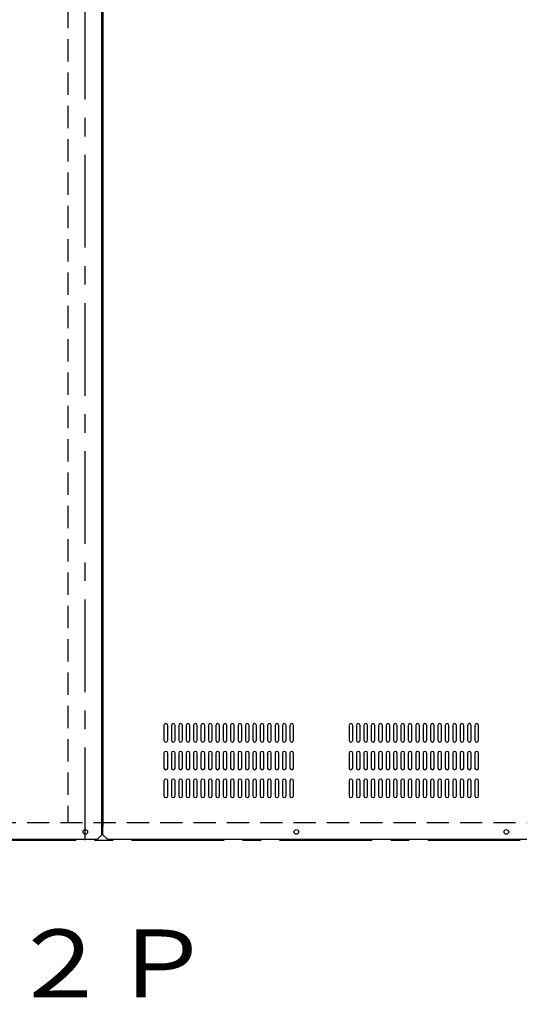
# Model space of a CAD drawing. Units: millimetres, scale not verified. Extents: x -3370 to 4101, y -5708 to 4129.
# Drawn here: x -2440 to -1899, y 2005 to 3061 of the extents above; entities that cross this region are included whole.
import ezdxf
from ezdxf.enums import TextEntityAlignment as Align

# ---------------------------------------------------------------- set-up
doc = ezdxf.new("R2010")
doc.units = ezdxf.units.MM
doc.header["$LTSCALE"] = 20
doc.linetypes.add('CHAIN1', pattern=[8, 5, -1, 1, -1])
doc.linetypes.add('DASHED1', pattern=[1.8, 1.2, -0.6])
doc.layers.add('0-0', color=7, linetype='Continuous')
doc.styles.add('ＭＳ ゴシック', font='')
doc.styles.get('ＭＳ ゴシック').set_extended_font_data('MS Gothic')

msp = doc.modelspace()

# ---------------------------------------------------------------- linework, layer by layer
at = {"layer": '0-0', "color": 4, "linetype": 'CHAIN1'}
for p, q in [((-2368.53, 2174.55), (-2368.53, 3994.55)), ((-3278.53, 2174.55), (-1458.53, 2174.55))]:
    msp.add_line(p, q, dxfattribs=at)
at = {"layer": '0-0'}
for p, q in [((-2350.53, 2180.55), (-2350.53, 3988.55)), ((-2349.53, 3979.55), (-2349.53, 2189.55)), ((-2283.53, 2298.55), (-2283.53, 2282.55)), ((-2279.53, 2282.55), (-2279.53, 2298.55)), ((-2275.53, 2298.55), (-2275.53, 2282.55)), ((-2271.53, 2282.55), (-2271.53, 2298.55)), ((-2267.53, 2298.55), (-2267.53, 2282.55)), ((-2263.53, 2282.55), (-2263.53, 2298.55)), ((-2259.53, 2298.55), (-2259.53, 2282.55)), ((-2255.53, 2282.55), (-2255.53, 2298.55)), ((-2251.53, 2298.55), (-2251.53, 2282.55)), ((-2247.53, 2282.55), (-2247.53, 2298.55)), ((-2243.53, 2298.55), (-2243.53, 2282.55)), ((-2239.53, 2282.55), (-2239.53, 2298.55)), ((-2235.53, 2298.55), (-2235.53, 2282.55)), ((-2231.53, 2282.55), (-2231.53, 2298.55)), ((-2227.53, 2298.55), (-2227.53, 2282.55)), ((-2223.53, 2282.55), (-2223.53, 2298.55)), ((-2219.53, 2298.55), (-2219.53, 2282.55)), ((-2215.53, 2282.55), (-2215.53, 2298.55)), ((-2211.53, 2298.55), (-2211.53, 2282.55)), ((-2207.53, 2282.55), (-2207.53, 2298.55)), ((-2203.53, 2298.55), (-2203.53, 2282.55)), ((-2199.53, 2282.55), (-2199.53, 2298.55)), ((-2195.53, 2298.55), (-2195.53, 2282.55)), ((-2191.53, 2282.55), (-2191.53, 2298.55)), ((-2187.53, 2298.55), (-2187.53, 2282.55)), ((-2183.53, 2282.55), (-2183.53, 2298.55)), ((-2179.53, 2298.55), (-2179.53, 2282.55)), ((-2175.53, 2282.55), (-2175.53, 2298.55)), ((-2171.53, 2298.55), (-2171.53, 2282.55)), ((-2167.53, 2282.55), (-2167.53, 2298.55)), ((-2163.53, 2298.55), (-2163.53, 2282.55)), ((-2159.53, 2282.55), (-2159.53, 2298.55)), ((-2155.53, 2298.55), (-2155.53, 2282.55)), ((-2151.53, 2282.55), (-2151.53, 2298.55)), ((-2147.53, 2298.55), (-2147.53, 2282.55)), ((-2143.53, 2282.55), (-2143.53, 2298.55)), ((-2083.53, 2298.55), (-2083.53, 2282.55)), ((-2079.53, 2282.55), (-2079.53, 2298.55)), ((-2075.53, 2298.55), (-2075.53, 2282.55)), ((-2071.53, 2282.55), (-2071.53, 2298.55)), ((-2067.53, 2298.55), (-2067.53, 2282.55)), ((-2063.53, 2282.55), (-2063.53, 2298.55)), ((-2059.53, 2298.55), (-2059.53, 2282.55)), ((-2055.53, 2282.55), (-2055.53, 2298.55)), ((-2051.53, 2298.55), (-2051.53, 2282.55)), ((-2047.53, 2282.55), (-2047.53, 2298.55)), ((-2043.53, 2298.55), (-2043.53, 2282.55)), ((-2039.53, 2282.55), (-2039.53, 2298.55)), ((-2035.53, 2298.55), (-2035.53, 2282.55)), ((-2031.53, 2282.55), (-2031.53, 2298.55)), ((-2027.53, 2298.55), (-2027.53, 2282.55)), ((-2023.53, 2282.55), (-2023.53, 2298.55)), ((-2019.53, 2298.55), (-2019.53, 2282.55)), ((-2015.53, 2282.55), (-2015.53, 2298.55)), ((-2011.53, 2298.55), (-2011.53, 2282.55)), ((-2007.53, 2282.55), (-2007.53, 2298.55)), ((-2003.53, 2298.55), (-2003.53, 2282.55)), ((-1999.53, 2282.55), (-1999.53, 2298.55)), ((-1995.53, 2298.55), (-1995.53, 2282.55)), ((-1991.53, 2282.55), (-1991.53, 2298.55)), ((-1987.53, 2298.55), (-1987.53, 2282.55)), ((-1983.53, 2282.55), (-1983.53, 2298.55)), ((-1979.53, 2298.55), (-1979.53, 2282.55)), ((-1975.53, 2282.55), (-1975.53, 2298.55)), ((-1971.53, 2298.55), (-1971.53, 2282.55)), ((-1967.53, 2282.55), (-1967.53, 2298.55)), ((-1963.53, 2298.55), (-1963.53, 2282.55)), ((-1959.53, 2282.55), (-1959.53, 2298.55)), ((-1955.53, 2298.55), (-1955.53, 2282.55)), ((-1951.53, 2282.55), (-1951.53, 2298.55)), ((-1947.53, 2298.55), (-1947.53, 2282.55)), ((-1943.53, 2282.55), (-1943.53, 2298.55)), ((-2283.53, 2268.55), (-2283.53, 2252.55)), ((-2279.53, 2252.55), (-2279.53, 2268.55)), ((-2275.53, 2268.55), (-2275.53, 2252.55)), ((-2271.53, 2252.55), (-2271.53, 2268.55)), ((-2267.53, 2268.55), (-2267.53, 2252.55)), ((-2263.53, 2252.55), (-2263.53, 2268.55)), ((-2259.53, 2268.55), (-2259.53, 2252.55)), ((-2255.53, 2252.55), (-2255.53, 2268.55)), ((-2251.53, 2268.55), (-2251.53, 2252.55)), ((-2247.53, 2252.55), (-2247.53, 2268.55)), ((-2243.53, 2268.55), (-2243.53, 2252.55)), ((-2239.53, 2252.55), (-2239.53, 2268.55)), ((-2235.53, 2268.55), (-2235.53, 2252.55)), ((-2231.53, 2252.55), (-2231.53, 2268.55)), ((-2227.53, 2268.55), (-2227.53, 2252.55)), ((-2223.53, 2252.55), (-2223.53, 2268.55)), ((-2219.53, 2268.55), (-2219.53, 2252.55)), ((-2215.53, 2252.55), (-2215.53, 2268.55)), ((-2211.53, 2268.55), (-2211.53, 2252.55)), ((-2207.53, 2252.55), (-2207.53, 2268.55)), ((-2203.53, 2268.55), (-2203.53, 2252.55)), ((-2199.53, 2252.55), (-2199.53, 2268.55)), ((-2195.53, 2268.55), (-2195.53, 2252.55)), ((-2191.53, 2252.55), (-2191.53, 2268.55)), ((-2187.53, 2268.55), (-2187.53, 2252.55)), ((-2183.53, 2252.55), (-2183.53, 2268.55)), ((-2179.53, 2268.55), (-2179.53, 2252.55)), ((-2175.53, 2252.55), (-2175.53, 2268.55)), ((-2171.53, 2268.55), (-2171.53, 2252.55)), ((-2167.53, 2252.55), (-2167.53, 2268.55)), ((-2163.53, 2268.55), (-2163.53, 2252.55)), ((-2159.53, 2252.55), (-2159.53, 2268.55)), ((-2155.53, 2268.55), (-2155.53, 2252.55)), ((-2151.53, 2252.55), (-2151.53, 2268.55)), ((-2147.53, 2268.55), (-2147.53, 2252.55)), ((-2143.53, 2252.55), (-2143.53, 2268.55)), ((-2083.53, 2268.55), (-2083.53, 2252.55)), ((-2079.53, 2252.55), (-2079.53, 2268.55)), ((-2075.53, 2268.55), (-2075.53, 2252.55)), ((-2071.53, 2252.55), (-2071.53, 2268.55)), ((-2067.53, 2268.55), (-2067.53, 2252.55)), ((-2063.53, 2252.55), (-2063.53, 2268.55)), ((-2059.53, 2268.55), (-2059.53, 2252.55)), ((-2055.53, 2252.55), (-2055.53, 2268.55)), ((-2051.53, 2268.55), (-2051.53, 2252.55)), ((-2047.53, 2252.55), (-2047.53, 2268.55)), ((-2043.53, 2268.55), (-2043.53, 2252.55)), ((-2039.53, 2252.55), (-2039.53, 2268.55)), ((-2035.53, 2268.55), (-2035.53, 2252.55)), ((-2031.53, 2252.55), (-2031.53, 2268.55)), ((-2027.53, 2268.55), (-2027.53, 2252.55)), ((-2023.53, 2252.55), (-2023.53, 2268.55)), ((-2019.53, 2268.55), (-2019.53, 2252.55)), ((-2015.53, 2252.55), (-2015.53, 2268.55)), ((-2011.53, 2268.55), (-2011.53, 2252.55)), ((-2007.53, 2252.55), (-2007.53, 2268.55)), ((-2003.53, 2268.55), (-2003.53, 2252.55)), ((-1999.53, 2252.55), (-1999.53, 2268.55)), ((-1995.53, 2268.55), (-1995.53, 2252.55)), ((-1991.53, 2252.55), (-1991.53, 2268.55)), ((-1987.53, 2268.55), (-1987.53, 2252.55)), ((-1983.53, 2252.55), (-1983.53, 2268.55)), ((-1979.53, 2268.55), (-1979.53, 2252.55)), ((-1975.53, 2252.55), (-1975.53, 2268.55)), ((-1971.53, 2268.55), (-1971.53, 2252.55)), ((-1967.53, 2252.55), (-1967.53, 2268.55)), ((-1963.53, 2268.55), (-1963.53, 2252.55)), ((-1959.53, 2252.55), (-1959.53, 2268.55)), ((-1955.53, 2268.55), (-1955.53, 2252.55)), ((-1951.53, 2252.55), (-1951.53, 2268.55)), ((-1947.53, 2268.55), (-1947.53, 2252.55)), ((-1943.53, 2252.55), (-1943.53, 2268.55)), ((-2283.53, 2238.55), (-2283.53, 2222.55)), ((-2279.53, 2222.55), (-2279.53, 2238.55)), ((-2275.53, 2238.55), (-2275.53, 2222.55)), ((-2271.53, 2222.55), (-2271.53, 2238.55)), ((-2267.53, 2238.55), (-2267.53, 2222.55)), ((-2263.53, 2222.55), (-2263.53, 2238.55)), ((-2259.53, 2238.55), (-2259.53, 2222.55)), ((-2255.53, 2222.55), (-2255.53, 2238.55)), ((-2251.53, 2238.55), (-2251.53, 2222.55)), ((-2247.53, 2222.55), (-2247.53, 2238.55)), ((-2243.53, 2238.55), (-2243.53, 2222.55)), ((-2239.53, 2222.55), (-2239.53, 2238.55)), ((-2235.53, 2238.55), (-2235.53, 2222.55)), ((-2231.53, 2222.55), (-2231.53, 2238.55)), ((-2227.53, 2238.55), (-2227.53, 2222.55)), ((-2223.53, 2222.55), (-2223.53, 2238.55)), ((-2219.53, 2238.55), (-2219.53, 2222.55)), ((-2215.53, 2222.55), (-2215.53, 2238.55)), ((-2211.53, 2238.55), (-2211.53, 2222.55)), ((-2207.53, 2222.55), (-2207.53, 2238.55)), ((-2203.53, 2238.55), (-2203.53, 2222.55)), ((-2199.53, 2222.55), (-2199.53, 2238.55)), ((-2195.53, 2238.55), (-2195.53, 2222.55)), ((-2191.53, 2222.55), (-2191.53, 2238.55)), ((-2187.53, 2238.55), (-2187.53, 2222.55)), ((-2183.53, 2222.55), (-2183.53, 2238.55)), ((-2179.53, 2238.55), (-2179.53, 2222.55)), ((-2175.53, 2222.55), (-2175.53, 2238.55)), ((-2171.53, 2238.55), (-2171.53, 2222.55)), ((-2167.53, 2222.55), (-2167.53, 2238.55)), ((-2163.53, 2238.55), (-2163.53, 2222.55)), ((-2159.53, 2222.55), (-2159.53, 2238.55)), ((-2155.53, 2238.55), (-2155.53, 2222.55)), ((-2151.53, 2222.55), (-2151.53, 2238.55)), ((-2147.53, 2238.55), (-2147.53, 2222.55)), ((-2143.53, 2222.55), (-2143.53, 2238.55)), ((-2083.53, 2238.55), (-2083.53, 2222.55)), ((-2079.53, 2222.55), (-2079.53, 2238.55)), ((-2075.53, 2238.55), (-2075.53, 2222.55)), ((-2071.53, 2222.55), (-2071.53, 2238.55)), ((-2067.53, 2238.55), (-2067.53, 2222.55)), ((-2063.53, 2222.55), (-2063.53, 2238.55)), ((-2059.53, 2238.55), (-2059.53, 2222.55)), ((-2055.53, 2222.55), (-2055.53, 2238.55)), ((-2051.53, 2238.55), (-2051.53, 2222.55)), ((-2047.53, 2222.55), (-2047.53, 2238.55)), ((-2043.53, 2238.55), (-2043.53, 2222.55)), ((-2039.53, 2222.55), (-2039.53, 2238.55)), ((-2035.53, 2238.55), (-2035.53, 2222.55)), ((-2031.53, 2222.55), (-2031.53, 2238.55)), ((-2027.53, 2238.55), (-2027.53, 2222.55)), ((-2023.53, 2222.55), (-2023.53, 2238.55)), ((-2019.53, 2238.55), (-2019.53, 2222.55)), ((-2015.53, 2222.55), (-2015.53, 2238.55)), ((-2011.53, 2238.55), (-2011.53, 2222.55)), ((-2007.53, 2222.55), (-2007.53, 2238.55)), ((-2003.53, 2238.55), (-2003.53, 2222.55)), ((-1999.53, 2222.55), (-1999.53, 2238.55)), ((-1995.53, 2238.55), (-1995.53, 2222.55)), ((-1991.53, 2222.55), (-1991.53, 2238.55)), ((-1987.53, 2238.55), (-1987.53, 2222.55)), ((-1983.53, 2222.55), (-1983.53, 2238.55)), ((-1979.53, 2238.55), (-1979.53, 2222.55)), ((-1975.53, 2222.55), (-1975.53, 2238.55)), ((-1971.53, 2238.55), (-1971.53, 2222.55)), ((-1967.53, 2222.55), (-1967.53, 2238.55)), ((-1963.53, 2238.55), (-1963.53, 2222.55)), ((-1959.53, 2222.55), (-1959.53, 2238.55)), ((-1955.53, 2238.55), (-1955.53, 2222.55)), ((-1951.53, 2222.55), (-1951.53, 2238.55)), ((-1947.53, 2238.55), (-1947.53, 2222.55)), ((-1943.53, 2222.55), (-1943.53, 2238.55)), ((-2349.53, 2194.05), (-2350.53, 2194.05)), ((-2349.53, 2194.05), (-2350.53, 2194.05)), ((-2349.53, 2180.55), (-2349.53, 2193.55)), ((-3272.53, 2175.55), (-2355.53, 2175.55)), ((-2355.53, 2175.55), (-2350.53, 2180.55)), ((-2349.53, 2180.55), (-2344.53, 2175.55)), ((-2344.53, 2175.55), (-1464.53, 2175.55))]:
    msp.add_line(p, q, dxfattribs=at)
at = {"layer": '0-0', "linetype": 'DASHED1'}
msp.add_line((-2387.53, 3975.55), (-2387.53, 2193.55), dxfattribs=at)
msp.add_lwpolyline([(-3259.53, 2193.55), (-1477.53, 2193.55), (-1477.53, 3975.55)], dxfattribs=at)
at = {"layer": '0-0'}
for centre in [(-2368.53, 2183.55), (-2140.53, 2183.55), (-1913.53, 2183.55)]:
    msp.add_circle(centre, 2.5, dxfattribs=at)
for centre, start, end in [((-2281.53, 2298.55), 0, 180), ((-2273.53, 2298.55), 0, 180), ((-2265.53, 2298.55), 0, 180), ((-2257.53, 2298.55), 0, 180), ((-2249.53, 2298.55), 0, 180), ((-2241.53, 2298.55), 0, 180), ((-2233.53, 2298.55), 0, 180), ((-2225.53, 2298.55), 0, 180), ((-2217.53, 2298.55), 0, 180), ((-2209.53, 2298.55), 0, 180), ((-2201.53, 2298.55), 0, 180), ((-2193.53, 2298.55), 0, 180), ((-2185.53, 2298.55), 0, 180), ((-2177.53, 2298.55), 0, 180), ((-2169.53, 2298.55), 0, 180), ((-2161.53, 2298.55), 0, 180), ((-2153.53, 2298.55), 0, 180), ((-2145.53, 2298.55), 0, 180), ((-2081.53, 2298.55), 0, 180), ((-2073.53, 2298.55), 0, 180), ((-2065.53, 2298.55), 0, 180), ((-2057.53, 2298.55), 0, 180), ((-2049.53, 2298.55), 0, 180), ((-2041.53, 2298.55), 0, 180), ((-2033.53, 2298.55), 0, 180), ((-2025.53, 2298.55), 0, 180), ((-2017.53, 2298.55), 0, 180), ((-2009.53, 2298.55), 0, 180), ((-2001.53, 2298.55), 0, 180), ((-1993.53, 2298.55), 0, 180), ((-1985.53, 2298.55), 0, 180), ((-1977.53, 2298.55), 0, 180), ((-1969.53, 2298.55), 0, 180), ((-1961.53, 2298.55), 0, 180), ((-1953.53, 2298.55), 0, 180), ((-1945.53, 2298.55), 0, 180), ((-2281.53, 2282.55), 180, 360), ((-2273.53, 2282.55), 180, 360), ((-2265.53, 2282.55), 180, 360), ((-2257.53, 2282.55), 180, 360), ((-2249.53, 2282.55), 180, 360), ((-2241.53, 2282.55), 180, 360), ((-2233.53, 2282.55), 180, 360), ((-2225.53, 2282.55), 180, 360), ((-2217.53, 2282.55), 180, 360), ((-2209.53, 2282.55), 180, 360), ((-2201.53, 2282.55), 180, 360), ((-2193.53, 2282.55), 180, 360), ((-2185.53, 2282.55), 180, 360), ((-2177.53, 2282.55), 180, 360), ((-2169.53, 2282.55), 180, 360), ((-2161.53, 2282.55), 180, 360), ((-2153.53, 2282.55), 180, 360), ((-2145.53, 2282.55), 180, 360), ((-2081.53, 2282.55), 180, 360), ((-2073.53, 2282.55), 180, 360), ((-2065.53, 2282.55), 180, 360), ((-2057.53, 2282.55), 180, 360), ((-2049.53, 2282.55), 180, 360), ((-2041.53, 2282.55), 180, 360), ((-2033.53, 2282.55), 180, 360), ((-2025.53, 2282.55), 180, 360), ((-2017.53, 2282.55), 180, 360), ((-2009.53, 2282.55), 180, 360), ((-2001.53, 2282.55), 180, 360), ((-1993.53, 2282.55), 180, 360), ((-1985.53, 2282.55), 180, 360), ((-1977.53, 2282.55), 180, 360), ((-1969.53, 2282.55), 180, 360), ((-1961.53, 2282.55), 180, 360), ((-1953.53, 2282.55), 180, 360), ((-1945.53, 2282.55), 180, 360), ((-2281.53, 2268.55), 0, 180), ((-2273.53, 2268.55), 0, 180), ((-2265.53, 2268.55), 0, 180), ((-2257.53, 2268.55), 0, 180), ((-2249.53, 2268.55), 0, 180), ((-2241.53, 2268.55), 0, 180), ((-2233.53, 2268.55), 0, 180), ((-2225.53, 2268.55), 0, 180), ((-2217.53, 2268.55), 0, 180), ((-2209.53, 2268.55), 0, 180), ((-2201.53, 2268.55), 0, 180), ((-2193.53, 2268.55), 0, 180), ((-2185.53, 2268.55), 0, 180), ((-2177.53, 2268.55), 0, 180), ((-2169.53, 2268.55), 0, 180), ((-2161.53, 2268.55), 0, 180), ((-2153.53, 2268.55), 0, 180), ((-2145.53, 2268.55), 0, 180), ((-2081.53, 2268.55), 0, 180), ((-2073.53, 2268.55), 0, 180), ((-2065.53, 2268.55), 0, 180), ((-2057.53, 2268.55), 0, 180), ((-2049.53, 2268.55), 0, 180), ((-2041.53, 2268.55), 0, 180), ((-2033.53, 2268.55), 0, 180), ((-2025.53, 2268.55), 0, 180), ((-2017.53, 2268.55), 0, 180), ((-2009.53, 2268.55), 0, 180), ((-2001.53, 2268.55), 0, 180), ((-1993.53, 2268.55), 0, 180), ((-1985.53, 2268.55), 0, 180), ((-1977.53, 2268.55), 0, 180), ((-1969.53, 2268.55), 0, 180), ((-1961.53, 2268.55), 0, 180), ((-1953.53, 2268.55), 0, 180), ((-1945.53, 2268.55), 0, 180), ((-2281.53, 2252.55), 180, 360), ((-2273.53, 2252.55), 180, 360), ((-2265.53, 2252.55), 180, 360), ((-2257.53, 2252.55), 180, 360), ((-2249.53, 2252.55), 180, 360), ((-2241.53, 2252.55), 180, 360), ((-2233.53, 2252.55), 180, 360), ((-2225.53, 2252.55), 180, 360), ((-2217.53, 2252.55), 180, 360), ((-2209.53, 2252.55), 180, 360), ((-2201.53, 2252.55), 180, 360), ((-2193.53, 2252.55), 180, 360), ((-2185.53, 2252.55), 180, 360), ((-2177.53, 2252.55), 180, 360), ((-2169.53, 2252.55), 180, 360), ((-2161.53, 2252.55), 180, 360), ((-2153.53, 2252.55), 180, 360), ((-2145.53, 2252.55), 180, 360), ((-2081.53, 2252.55), 180, 360), ((-2073.53, 2252.55), 180, 360), ((-2065.53, 2252.55), 180, 360), ((-2057.53, 2252.55), 180, 360), ((-2049.53, 2252.55), 180, 360), ((-2041.53, 2252.55), 180, 360), ((-2033.53, 2252.55), 180, 360), ((-2025.53, 2252.55), 180, 360), ((-2017.53, 2252.55), 180, 360), ((-2009.53, 2252.55), 180, 360), ((-2001.53, 2252.55), 180, 360), ((-1993.53, 2252.55), 180, 360), ((-1985.53, 2252.55), 180, 360), ((-1977.53, 2252.55), 180, 360), ((-1969.53, 2252.55), 180, 360), ((-1961.53, 2252.55), 180, 360), ((-1953.53, 2252.55), 180, 360), ((-1945.53, 2252.55), 180, 360), ((-2281.53, 2238.55), 0, 180), ((-2273.53, 2238.55), 0, 180), ((-2265.53, 2238.55), 0, 180), ((-2257.53, 2238.55), 0, 180), ((-2249.53, 2238.55), 0, 180), ((-2241.53, 2238.55), 0, 180), ((-2233.53, 2238.55), 0, 180), ((-2225.53, 2238.55), 0, 180), ((-2217.53, 2238.55), 0, 180), ((-2209.53, 2238.55), 0, 180), ((-2201.53, 2238.55), 0, 180), ((-2193.53, 2238.55), 0, 180), ((-2185.53, 2238.55), 0, 180), ((-2177.53, 2238.55), 0, 180), ((-2169.53, 2238.55), 0, 180), ((-2161.53, 2238.55), 0, 180), ((-2153.53, 2238.55), 0, 180), ((-2145.53, 2238.55), 0, 180), ((-2081.53, 2238.55), 0, 180), ((-2073.53, 2238.55), 0, 180), ((-2065.53, 2238.55), 0, 180), ((-2057.53, 2238.55), 0, 180), ((-2049.53, 2238.55), 0, 180), ((-2041.53, 2238.55), 0, 180), ((-2033.53, 2238.55), 0, 180), ((-2025.53, 2238.55), 0, 180), ((-2017.53, 2238.55), 0, 180), ((-2009.53, 2238.55), 0, 180), ((-2001.53, 2238.55), 0, 180), ((-1993.53, 2238.55), 0, 180), ((-1985.53, 2238.55), 0, 180), ((-1977.53, 2238.55), 0, 180), ((-1969.53, 2238.55), 0, 180), ((-1961.53, 2238.55), 0, 180), ((-1953.53, 2238.55), 0, 180), ((-1945.53, 2238.55), 0, 180), ((-2281.53, 2222.55), 180, 360), ((-2273.53, 2222.55), 180, 360), ((-2265.53, 2222.55), 180, 360), ((-2257.53, 2222.55), 180, 360), ((-2249.53, 2222.55), 180, 360), ((-2241.53, 2222.55), 180, 360), ((-2233.53, 2222.55), 180, 360), ((-2225.53, 2222.55), 180, 360), ((-2217.53, 2222.55), 180, 360), ((-2209.53, 2222.55), 180, 360), ((-2201.53, 2222.55), 180, 360), ((-2193.53, 2222.55), 180, 360), ((-2185.53, 2222.55), 180, 360), ((-2177.53, 2222.55), 180, 360), ((-2169.53, 2222.55), 180, 360), ((-2161.53, 2222.55), 180, 360), ((-2153.53, 2222.55), 180, 360), ((-2145.53, 2222.55), 180, 360), ((-2081.53, 2222.55), 180, 360), ((-2073.53, 2222.55), 180, 360), ((-2065.53, 2222.55), 180, 360), ((-2057.53, 2222.55), 180, 360), ((-2049.53, 2222.55), 180, 360), ((-2041.53, 2222.55), 180, 360), ((-2033.53, 2222.55), 180, 360), ((-2025.53, 2222.55), 180, 360), ((-2017.53, 2222.55), 180, 360), ((-2009.53, 2222.55), 180, 360), ((-2001.53, 2222.55), 180, 360), ((-1993.53, 2222.55), 180, 360), ((-1985.53, 2222.55), 180, 360), ((-1977.53, 2222.55), 180, 360), ((-1969.53, 2222.55), 180, 360), ((-1961.53, 2222.55), 180, 360), ((-1953.53, 2222.55), 180, 360), ((-1945.53, 2222.55), 180, 360)]:
    msp.add_arc(centre, 2, start, end, dxfattribs=at)

# ---------------------------------------------------------------- texts
at = {"layer": '0-0', "style": 'ＭＳ ゴシック', "width": 1.1}
msp.add_text('２Ｐ', height=73.31, dxfattribs=at).set_placement((-2451.11, 1982.78), align=Align.BOTTOM_LEFT)

doc.saveas('drawing.dxf')
